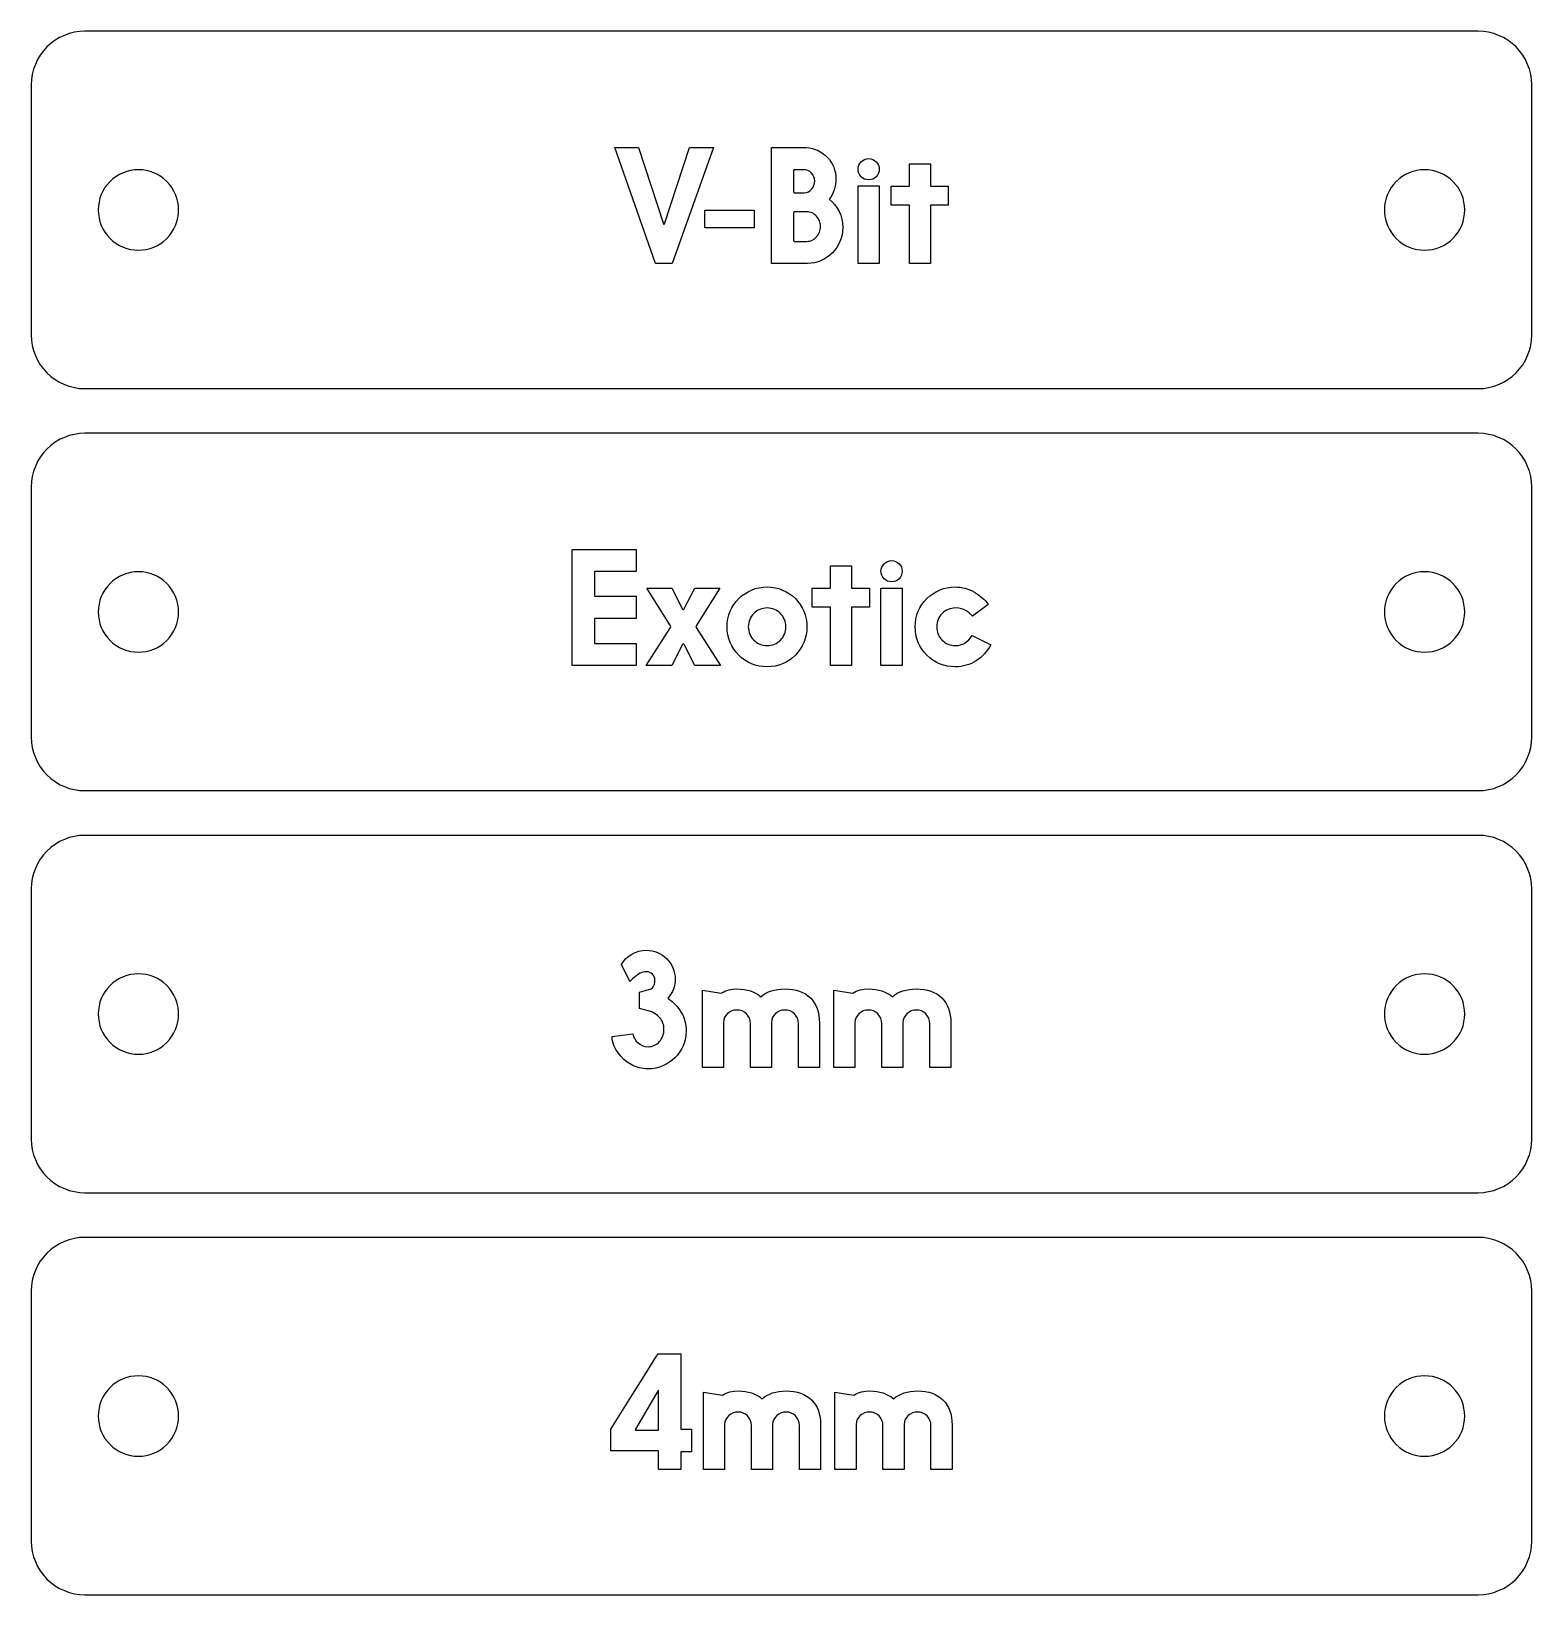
# Model space of a CAD drawing. Extents: x 333 to 535, y 49 to 451.
# Drawn here: x 451.2 to 535.2, y 206.1 to 293.6 of the extents above; entities that cross this region are included whole.
import ezdxf

# ---------------------------------------------------------------- set-up
doc = ezdxf.new("R2010")
doc.units = 0
doc.layers.get('0').update_dxf_attribs({"linetype": 'CONTINUOUS'})

msp = doc.modelspace()

# ---------------------------------------------------------------- linework, layer by layer
for points in [[(451.249, 290.558), (451.249, 276.558, 0.414214), (454.249, 273.558), (532.249, 273.558, 0.414214), (535.249, 276.558), (535.249, 290.558, 0.414214), (532.249, 293.558), (454.249, 293.558, 0.414214)], [(457.249, 285.808, 0.414214), (454.999, 283.558, 0.414214), (457.249, 281.308, 0.414214), (459.499, 283.558, 0.414214)], [(529.249, 285.808, 0.414214), (526.999, 283.558, 0.414214), (529.249, 281.308, 0.414214), (531.499, 283.558, 0.414214)], [(451.249, 268.058), (451.249, 254.058, 0.414214), (454.249, 251.058), (532.249, 251.058, 0.414214), (535.249, 254.058), (535.249, 268.058, 0.414214), (532.249, 271.058), (454.249, 271.058, 0.414214)], [(457.249, 263.308, 0.414214), (454.999, 261.058, 0.414214), (457.249, 258.808, 0.414214), (459.499, 261.058, 0.414214)], [(529.249, 263.308, 0.414214), (526.999, 261.058, 0.414214), (529.249, 258.808, 0.414214), (531.499, 261.058, 0.414214)], [(451.249, 245.558), (451.249, 231.558, 0.414214), (454.249, 228.558), (532.249, 228.558, 0.414214), (535.249, 231.558), (535.249, 245.558, 0.414214), (532.249, 248.558), (454.249, 248.558, 0.414214)], [(457.249, 240.808, 0.414214), (454.999, 238.558, 0.414214), (457.249, 236.308, 0.414214), (459.499, 238.558, 0.414214)], [(529.249, 240.808, 0.414214), (526.999, 238.558, 0.414214), (529.249, 236.308, 0.414214), (531.499, 238.558, 0.414214)], [(451.249, 223.058), (451.249, 209.058, 0.414214), (454.249, 206.058), (532.249, 206.058, 0.414214), (535.249, 209.058), (535.249, 223.058, 0.414214), (532.249, 226.058), (454.249, 226.058, 0.414214)], [(457.249, 218.308, 0.414214), (454.999, 216.058, 0.414214), (457.249, 213.808, 0.414214), (459.499, 216.058, 0.414214)], [(529.249, 218.308, 0.414214), (526.999, 216.058, 0.414214), (529.249, 213.808, 0.414214), (531.499, 216.058, 0.414214)]]:
    msp.add_lwpolyline(points, format="xyb", close=True)
for points in [[(489.449, 287.058), (487.135, 280.558), (486.19, 280.558), (483.911, 287.058), (485.237, 287.058), (486.641, 282.777), (486.649, 282.759), (486.654, 282.746), (486.667, 282.742), (486.684, 282.759), (486.693, 282.777), (488.105, 287.058)], [(492.69, 280.558), (492.69, 287.058), (494.553, 287.058), (494.631, 287.049), (494.81, 287.029), (494.98, 286.993), (495.143, 286.942), (495.299, 286.876), (495.445, 286.797), (495.581, 286.707), (495.707, 286.606), (495.823, 286.495), (495.928, 286.373), (496.02, 286.242), (496.101, 286.102), (496.17, 285.953), (496.225, 285.797), (496.264, 285.636), (496.287, 285.47), (496.295, 285.299), (496.289, 285.136), (496.27, 284.979), (496.239, 284.827), (496.196, 284.679), (496.141, 284.537), (496.078, 284.403), (496.005, 284.275), (495.923, 284.155), (496.087, 284.008), (496.234, 283.845), (496.362, 283.666), (496.473, 283.47), (496.562, 283.261), (496.626, 283.043), (496.664, 282.815), (496.677, 282.577), (496.667, 282.373), (496.638, 282.174), (496.589, 281.983), (496.521, 281.797), (496.436, 281.621), (496.338, 281.456), (496.226, 281.303), (496.1, 281.16), (495.962, 281.031), (495.812, 280.916), (495.65, 280.814), (495.476, 280.727), (495.293, 280.656), (495.103, 280.605), (494.905, 280.572), (494.701, 280.558)], [(497.535, 285.845), (497.546, 285.958), (497.578, 286.065), (497.632, 286.164), (497.708, 286.256), (497.8, 286.334), (497.901, 286.39), (498.012, 286.423), (498.133, 286.434), (498.246, 286.423), (498.353, 286.39), (498.452, 286.334), (498.544, 286.256), (498.622, 286.164), (498.678, 286.065), (498.711, 285.958), (498.722, 285.845), (498.711, 285.724), (498.678, 285.613), (498.622, 285.512), (498.544, 285.42), (498.452, 285.344), (498.353, 285.29), (498.246, 285.258), (498.133, 285.247), (498.012, 285.258), (497.901, 285.29), (497.8, 285.344), (497.708, 285.42), (497.632, 285.512), (497.578, 285.613), (497.546, 285.724)], [(500.412, 286.139), (501.591, 286.139), (501.591, 284.891), (502.587, 284.891), (502.587, 283.834), (501.591, 283.834), (501.591, 280.558), (500.412, 280.558), (500.412, 283.834), (499.389, 283.834), (499.389, 284.891), (500.412, 284.891)], [(495.108, 285.182), (495.097, 285.303), (495.062, 285.416), (495.006, 285.522), (494.926, 285.621), (494.829, 285.703), (494.72, 285.763), (494.599, 285.798), (494.467, 285.81), (493.981, 285.81), (493.959, 285.807), (493.942, 285.797), (493.933, 285.781), (493.929, 285.758), (493.929, 284.57), (493.933, 284.548), (493.942, 284.532), (493.959, 284.522), (493.981, 284.519), (494.519, 284.519), (494.643, 284.539), (494.755, 284.581), (494.855, 284.646), (494.943, 284.734), (495.015, 284.836), (495.067, 284.945), (495.098, 285.06)], [(497.535, 284.9), (498.713, 284.9), (498.713, 280.558), (497.535, 280.558)], [(491.711, 283.539), (491.711, 282.551), (488.963, 282.551), (488.963, 283.539)], [(494.657, 281.797), (494.738, 281.802), (494.817, 281.815), (494.892, 281.836), (494.965, 281.867), (495.098, 281.947), (495.212, 282.049), (495.305, 282.171), (495.377, 282.313), (495.403, 282.39), (495.422, 282.468), (495.434, 282.548), (495.437, 282.629), (495.434, 282.711), (495.422, 282.791), (495.403, 282.869), (495.377, 282.946), (495.305, 283.088), (495.212, 283.21), (495.158, 283.263), (495.098, 283.311), (495.034, 283.352), (494.965, 283.388), (494.892, 283.416), (494.817, 283.436), (494.738, 283.449), (494.657, 283.453), (493.981, 283.453), (493.959, 283.449), (493.942, 283.44), (493.933, 283.423), (493.929, 283.401), (493.929, 281.849), (493.933, 281.827), (493.942, 281.81), (493.959, 281.801), (493.981, 281.797)], [(482.775, 259.349), (482.779, 259.327), (482.788, 259.31), (482.805, 259.301), (482.827, 259.297), (485.107, 259.297), (485.107, 258.058), (481.536, 258.058), (481.536, 264.558), (485.107, 264.558), (485.107, 263.319), (482.827, 263.319), (482.805, 263.315), (482.788, 263.306), (482.779, 263.289), (482.775, 263.267), (482.775, 261.993), (482.779, 261.97), (482.788, 261.954), (482.805, 261.944), (482.827, 261.941), (485.107, 261.941), (485.107, 260.701), (482.827, 260.701), (482.805, 260.698), (482.788, 260.688), (482.779, 260.672), (482.775, 260.649)], [(495.992, 263.639), (497.171, 263.639), (497.171, 262.391), (498.167, 262.391), (498.167, 261.334), (497.171, 261.334), (497.171, 258.058), (495.992, 258.058), (495.992, 261.334), (494.969, 261.334), (494.969, 262.391), (495.992, 262.391)], [(498.817, 263.345), (498.828, 263.458), (498.861, 263.565), (498.915, 263.664), (498.991, 263.756), (499.082, 263.834), (499.183, 263.89), (499.295, 263.923), (499.415, 263.934), (499.529, 263.923), (499.635, 263.89), (499.735, 263.834), (499.827, 263.756), (499.905, 263.664), (499.96, 263.565), (499.994, 263.458), (500.005, 263.345), (499.994, 263.224), (499.96, 263.113), (499.905, 263.012), (499.827, 262.92), (499.735, 262.844), (499.635, 262.79), (499.529, 262.758), (499.415, 262.747), (499.295, 262.758), (499.183, 262.79), (499.082, 262.844), (498.991, 262.92), (498.915, 263.012), (498.861, 263.113), (498.828, 263.224)], [(489.83, 258.058), (488.4, 258.058), (487.793, 259.237), (487.774, 259.25), (487.75, 259.254), (487.724, 259.25), (487.715, 259.237), (487.109, 258.058), (485.679, 258.058), (487.031, 260.181), (487.048, 260.225), (487.031, 260.277), (485.705, 262.391), (487.109, 262.391), (487.715, 261.221), (487.728, 261.202), (487.75, 261.195), (487.767, 261.202), (487.785, 261.221), (488.391, 262.391), (489.795, 262.391), (488.478, 260.277), (488.465, 260.255), (488.461, 260.225), (488.465, 260.201), (488.478, 260.181)], [(490.203, 260.233), (490.214, 260.46), (490.246, 260.68), (490.3, 260.893), (490.376, 261.1), (490.471, 261.297), (490.583, 261.481), (490.712, 261.652), (490.857, 261.811), (491.017, 261.954), (491.19, 262.082), (491.375, 262.193), (491.572, 262.287), (491.779, 262.363), (491.995, 262.417), (492.217, 262.45), (492.447, 262.461), (492.674, 262.45), (492.894, 262.417), (493.107, 262.363), (493.314, 262.287), (493.511, 262.193), (493.695, 262.082), (493.866, 261.954), (494.025, 261.811), (494.168, 261.652), (494.296, 261.481), (494.407, 261.297), (494.501, 261.1), (494.577, 260.893), (494.631, 260.68), (494.664, 260.46), (494.675, 260.233), (494.664, 260.003), (494.631, 259.781), (494.577, 259.565), (494.501, 259.358), (494.407, 259.161), (494.296, 258.976), (494.168, 258.803), (494.025, 258.643), (493.866, 258.498), (493.695, 258.369), (493.511, 258.257), (493.314, 258.162), (493.107, 258.086), (492.894, 258.032), (492.674, 258), (492.447, 257.989), (492.217, 258), (491.995, 258.032), (491.779, 258.086), (491.572, 258.162), (491.375, 258.257), (491.19, 258.369), (491.017, 258.498), (490.857, 258.643), (490.712, 258.803), (490.583, 258.976), (490.471, 259.161), (490.376, 259.358), (490.3, 259.565), (490.246, 259.781), (490.214, 260.003)], [(498.817, 262.4), (499.996, 262.4), (499.996, 258.058), (498.817, 258.058)], [(502.977, 262.461), (503.12, 262.456), (503.26, 262.441), (503.399, 262.417), (503.536, 262.383), (503.671, 262.34), (503.801, 262.291), (503.926, 262.234), (504.048, 262.17), (504.276, 262.025), (504.485, 261.858), (504.581, 261.768), (504.667, 261.675), (504.745, 261.58), (504.815, 261.481), (503.939, 260.831), (503.775, 260.983), (503.683, 261.061), (503.58, 261.13), (503.463, 261.19), (503.328, 261.239), (503.173, 261.271), (502.995, 261.282), (502.884, 261.277), (502.778, 261.261), (502.676, 261.236), (502.579, 261.2), (502.486, 261.155), (502.4, 261.102), (502.319, 261.042), (502.245, 260.974), (502.177, 260.9), (502.117, 260.819), (502.065, 260.733), (502.02, 260.641), (501.984, 260.544), (501.958, 260.443), (501.942, 260.34), (501.937, 260.233), (501.942, 260.123), (501.958, 260.017), (501.984, 259.915), (502.02, 259.817), (502.065, 259.725), (502.117, 259.639), (502.177, 259.558), (502.245, 259.484), (502.319, 259.416), (502.4, 259.356), (502.486, 259.303), (502.579, 259.258), (502.676, 259.222), (502.778, 259.197), (502.884, 259.181), (502.995, 259.176), (503.141, 259.185), (503.276, 259.212), (503.401, 259.256), (503.515, 259.319), (503.622, 259.399), (503.727, 259.496), (503.83, 259.609), (503.931, 259.739), (504.962, 259.219), (504.887, 259.086), (504.804, 258.959), (504.714, 258.838), (504.616, 258.724), (504.511, 258.616), (504.399, 258.515), (504.279, 258.42), (504.152, 258.331), (504.019, 258.251), (503.882, 258.181), (503.741, 258.122), (503.596, 258.074), (503.447, 258.037), (503.294, 258.01), (503.138, 257.994), (502.977, 257.989), (502.747, 258), (502.524, 258.032), (502.309, 258.086), (502.102, 258.162), (501.905, 258.257), (501.72, 258.369), (501.547, 258.498), (501.387, 258.643), (501.242, 258.803), (501.113, 258.976), (501.001, 259.161), (500.906, 259.358), (500.83, 259.565), (500.776, 259.781), (500.743, 260.003), (500.733, 260.233), (500.743, 260.46), (500.776, 260.68), (500.83, 260.893), (500.906, 261.1), (501.001, 261.297), (501.113, 261.481), (501.242, 261.652), (501.387, 261.811), (501.547, 261.954), (501.72, 262.082), (501.905, 262.193), (502.102, 262.287), (502.309, 262.363), (502.524, 262.417), (502.747, 262.45)], [(491.39, 260.233), (491.395, 260.123), (491.411, 260.017), (491.436, 259.915), (491.472, 259.817), (491.517, 259.725), (491.57, 259.639), (491.63, 259.558), (491.698, 259.484), (491.772, 259.416), (491.853, 259.356), (491.939, 259.303), (492.031, 259.258), (492.129, 259.222), (492.231, 259.197), (492.337, 259.181), (492.447, 259.176), (492.554, 259.181), (492.658, 259.197), (492.758, 259.222), (492.855, 259.258), (492.947, 259.303), (493.033, 259.356), (493.114, 259.416), (493.188, 259.484), (493.256, 259.558), (493.316, 259.639), (493.369, 259.725), (493.414, 259.817), (493.45, 259.915), (493.475, 260.017), (493.491, 260.123), (493.496, 260.233), (493.491, 260.34), (493.475, 260.443), (493.45, 260.544), (493.414, 260.641), (493.369, 260.733), (493.316, 260.819), (493.256, 260.9), (493.188, 260.974), (493.114, 261.042), (493.033, 261.102), (492.947, 261.155), (492.855, 261.2), (492.758, 261.236), (492.658, 261.261), (492.554, 261.277), (492.447, 261.282), (492.337, 261.277), (492.231, 261.261), (492.129, 261.236), (492.031, 261.2), (491.939, 261.155), (491.853, 261.102), (491.772, 261.042), (491.698, 260.974), (491.63, 260.9), (491.57, 260.819), (491.517, 260.733), (491.472, 260.641), (491.436, 260.544), (491.411, 260.443), (491.395, 260.34)], [(484.288, 241.33), (484.405, 241.503), (484.541, 241.657), (484.696, 241.793), (484.868, 241.911), (485.056, 242.005), (485.254, 242.073), (485.463, 242.114), (485.683, 242.127), (485.846, 242.119), (486.004, 242.096), (486.158, 242.057), (486.307, 242.002), (486.45, 241.933), (486.583, 241.852), (486.708, 241.76), (486.823, 241.655), (486.927, 241.54), (487.02, 241.416), (487.101, 241.282), (487.169, 241.139), (487.224, 240.989), (487.264, 240.834), (487.287, 240.673), (487.295, 240.507), (487.289, 240.362), (487.27, 240.221), (487.239, 240.084), (487.195, 239.952), (487.141, 239.825), (487.077, 239.705), (487.004, 239.591), (486.922, 239.484), (486.888, 239.441), (486.896, 239.419), (486.922, 239.406), (487.03, 239.332), (487.133, 239.252), (487.23, 239.166), (487.322, 239.075), (487.409, 238.977), (487.49, 238.875), (487.566, 238.766), (487.637, 238.652), (487.701, 238.533), (487.757, 238.411), (487.804, 238.286), (487.842, 238.158), (487.872, 238.026), (487.893, 237.892), (487.906, 237.753), (487.91, 237.612), (487.9, 237.395), (487.868, 237.184), (487.815, 236.981), (487.741, 236.784), (487.65, 236.598), (487.543, 236.424), (487.422, 236.262), (487.286, 236.113), (487.137, 235.977), (486.975, 235.856), (486.801, 235.749), (486.615, 235.658), (486.418, 235.584), (486.215, 235.531), (486.004, 235.499), (485.787, 235.489), (485.656, 235.493), (485.529, 235.504), (485.404, 235.523), (485.282, 235.55), (485.163, 235.585), (485.048, 235.628), (484.935, 235.678), (484.825, 235.736), (484.617, 235.869), (484.426, 236.021), (484.253, 236.191), (484.097, 236.381), (483.975, 236.577), (483.867, 236.802), (483.824, 236.922), (483.793, 237.045), (483.774, 237.171), (483.768, 237.3), (484.92, 237.456), (484.966, 237.306), (485.032, 237.17), (485.119, 237.047), (485.228, 236.936), (485.353, 236.845), (485.489, 236.78), (485.637, 236.741), (485.796, 236.728), (485.885, 236.733), (485.972, 236.748), (486.056, 236.772), (486.138, 236.806), (486.215, 236.848), (486.288, 236.897), (486.354, 236.952), (486.415, 237.014), (486.471, 237.082), (486.52, 237.156), (486.564, 237.236), (486.602, 237.322), (486.632, 237.412), (486.654, 237.505), (486.667, 237.6), (486.671, 237.699), (486.667, 237.792), (486.656, 237.882), (486.637, 237.969), (486.611, 238.052), (486.578, 238.131), (486.537, 238.207), (486.489, 238.28), (486.433, 238.349), (486.308, 238.472), (486.172, 238.574), (486.024, 238.654), (485.865, 238.713), (485.293, 238.869), (485.293, 239.779), (485.822, 239.926), (485.899, 239.952), (485.967, 239.987), (486.025, 240.03), (486.073, 240.082), (486.111, 240.147), (486.138, 240.229), (486.154, 240.329), (486.16, 240.446), (486.151, 240.542), (486.126, 240.63), (486.084, 240.711), (486.025, 240.784), (485.954, 240.845), (485.875, 240.888), (485.787, 240.914), (485.692, 240.923), (485.602, 240.917), (485.514, 240.901), (485.428, 240.874), (485.345, 240.836), (485.189, 240.745), (485.05, 240.645), (484.901, 240.518), (484.764, 240.377)], [(488.82, 239.891), (489.878, 239.727), (489.975, 239.787), (490.078, 239.837), (490.186, 239.878), (490.298, 239.909), (490.527, 239.948), (490.753, 239.961), (490.96, 239.954), (491.155, 239.933), (491.339, 239.897), (491.511, 239.848), (491.673, 239.786), (491.824, 239.712), (491.966, 239.625), (492.096, 239.527), (492.229, 239.629), (492.372, 239.717), (492.525, 239.791), (492.688, 239.852), (492.861, 239.9), (493.044, 239.934), (493.237, 239.954), (493.44, 239.961), (493.663, 239.953), (493.873, 239.93), (494.071, 239.891), (494.255, 239.836), (494.427, 239.766), (494.586, 239.68), (494.732, 239.579), (494.865, 239.462), (494.984, 239.331), (495.087, 239.187), (495.174, 239.029), (495.246, 238.859), (495.301, 238.675), (495.341, 238.478), (495.364, 238.268), (495.372, 238.045), (495.372, 235.558), (494.194, 235.558), (494.194, 238.028), (494.18, 238.178), (494.138, 238.317), (494.069, 238.445), (493.973, 238.561), (493.856, 238.658), (493.729, 238.727), (493.59, 238.768), (493.44, 238.782), (493.293, 238.77), (493.158, 238.732), (493.033, 238.67), (492.92, 238.583), (492.824, 238.476), (492.753, 238.357), (492.707, 238.225), (492.686, 238.08), (492.686, 235.558), (491.507, 235.558), (491.507, 238.028), (491.493, 238.178), (491.452, 238.317), (491.383, 238.445), (491.286, 238.561), (491.17, 238.658), (491.042, 238.727), (490.903, 238.768), (490.753, 238.782), (490.607, 238.77), (490.471, 238.732), (490.347, 238.67), (490.233, 238.583), (490.137, 238.476), (490.066, 238.357), (490.02, 238.225), (489.999, 238.08), (489.999, 235.558), (488.82, 235.558)], [(496.178, 239.891), (497.236, 239.727), (497.333, 239.787), (497.436, 239.837), (497.544, 239.878), (497.656, 239.909), (497.885, 239.948), (498.111, 239.961), (498.318, 239.954), (498.513, 239.933), (498.697, 239.897), (498.869, 239.848), (499.031, 239.786), (499.182, 239.712), (499.324, 239.625), (499.454, 239.527), (499.587, 239.629), (499.73, 239.717), (499.883, 239.791), (500.046, 239.852), (500.219, 239.9), (500.402, 239.934), (500.595, 239.954), (500.798, 239.961), (501.021, 239.953), (501.231, 239.93), (501.429, 239.891), (501.613, 239.836), (501.785, 239.766), (501.944, 239.68), (502.09, 239.579), (502.223, 239.462), (502.342, 239.331), (502.445, 239.187), (502.532, 239.029), (502.604, 238.859), (502.659, 238.675), (502.699, 238.478), (502.722, 238.268), (502.73, 238.045), (502.73, 235.558), (501.552, 235.558), (501.552, 238.028), (501.538, 238.178), (501.496, 238.317), (501.427, 238.445), (501.331, 238.561), (501.214, 238.658), (501.087, 238.727), (500.948, 238.768), (500.798, 238.782), (500.651, 238.77), (500.516, 238.732), (500.391, 238.67), (500.278, 238.583), (500.182, 238.476), (500.111, 238.357), (500.065, 238.225), (500.044, 238.08), (500.044, 235.558), (498.865, 235.558), (498.865, 238.028), (498.851, 238.178), (498.81, 238.317), (498.741, 238.445), (498.644, 238.561), (498.528, 238.658), (498.4, 238.727), (498.261, 238.768), (498.111, 238.782), (497.965, 238.77), (497.829, 238.732), (497.705, 238.67), (497.591, 238.583), (497.495, 238.476), (497.424, 238.357), (497.378, 238.225), (497.357, 238.08), (497.357, 235.558), (496.178, 235.558)], [(483.703, 215.329), (485.003, 217.409), (485.484, 218.18), (485.908, 218.86), (486.216, 219.346), (486.346, 219.549), (487.611, 219.549), (487.611, 215.32), (488.218, 215.32), (488.218, 214.063), (487.611, 214.063), (487.611, 213.058), (486.372, 213.058), (486.372, 214.055), (486.369, 214.077), (486.359, 214.094), (486.343, 214.103), (486.32, 214.107), (483.703, 214.107)], [(485.072, 215.32), (485.063, 215.294), (485.07, 215.268), (485.089, 215.259), (486.32, 215.259), (486.343, 215.263), (486.359, 215.272), (486.369, 215.289), (486.372, 215.311), (486.372, 216.581), (486.372, 217.235), (486.368, 217.478), (486.363, 217.513), (486.337, 217.495)], [(488.885, 217.391), (489.943, 217.227), (490.04, 217.287), (490.143, 217.337), (490.251, 217.378), (490.363, 217.409), (490.592, 217.448), (490.818, 217.461), (491.025, 217.454), (491.22, 217.433), (491.404, 217.397), (491.576, 217.348), (491.738, 217.286), (491.889, 217.212), (492.031, 217.125), (492.161, 217.027), (492.294, 217.129), (492.437, 217.217), (492.59, 217.291), (492.753, 217.352), (492.926, 217.4), (493.109, 217.434), (493.302, 217.454), (493.505, 217.461), (493.728, 217.453), (493.938, 217.43), (494.136, 217.391), (494.32, 217.336), (494.492, 217.266), (494.651, 217.18), (494.797, 217.079), (494.93, 216.962), (495.049, 216.831), (495.152, 216.687), (495.239, 216.529), (495.311, 216.359), (495.366, 216.175), (495.406, 215.978), (495.429, 215.768), (495.437, 215.545), (495.437, 213.058), (494.259, 213.058), (494.259, 215.528), (494.245, 215.678), (494.203, 215.817), (494.134, 215.945), (494.038, 216.061), (493.921, 216.158), (493.794, 216.227), (493.655, 216.268), (493.505, 216.282), (493.358, 216.27), (493.223, 216.232), (493.098, 216.17), (492.985, 216.083), (492.889, 215.976), (492.818, 215.857), (492.772, 215.725), (492.751, 215.58), (492.751, 213.058), (491.572, 213.058), (491.572, 215.528), (491.558, 215.678), (491.517, 215.817), (491.448, 215.945), (491.351, 216.061), (491.235, 216.158), (491.107, 216.227), (490.968, 216.268), (490.818, 216.282), (490.672, 216.27), (490.536, 216.232), (490.412, 216.17), (490.298, 216.083), (490.202, 215.976), (490.131, 215.857), (490.085, 215.725), (490.064, 215.58), (490.064, 213.058), (488.885, 213.058)], [(496.243, 217.391), (497.301, 217.227), (497.398, 217.287), (497.501, 217.337), (497.609, 217.378), (497.721, 217.409), (497.95, 217.448), (498.176, 217.461), (498.383, 217.454), (498.578, 217.433), (498.762, 217.397), (498.934, 217.348), (499.096, 217.286), (499.247, 217.212), (499.389, 217.125), (499.519, 217.027), (499.652, 217.129), (499.795, 217.217), (499.948, 217.291), (500.111, 217.352), (500.284, 217.4), (500.467, 217.434), (500.66, 217.454), (500.863, 217.461), (501.086, 217.453), (501.296, 217.43), (501.494, 217.391), (501.678, 217.336), (501.85, 217.266), (502.009, 217.18), (502.155, 217.079), (502.288, 216.962), (502.407, 216.831), (502.51, 216.687), (502.597, 216.529), (502.669, 216.359), (502.724, 216.175), (502.764, 215.978), (502.787, 215.768), (502.795, 215.545), (502.795, 213.058), (501.617, 213.058), (501.617, 215.528), (501.603, 215.678), (501.561, 215.817), (501.492, 215.945), (501.396, 216.061), (501.279, 216.158), (501.152, 216.227), (501.013, 216.268), (500.863, 216.282), (500.716, 216.27), (500.581, 216.232), (500.456, 216.17), (500.343, 216.083), (500.247, 215.976), (500.176, 215.857), (500.13, 215.725), (500.109, 215.58), (500.109, 213.058), (498.93, 213.058), (498.93, 215.528), (498.916, 215.678), (498.875, 215.817), (498.806, 215.945), (498.709, 216.061), (498.593, 216.158), (498.465, 216.227), (498.326, 216.268), (498.176, 216.282), (498.03, 216.27), (497.894, 216.232), (497.77, 216.17), (497.656, 216.083), (497.56, 215.976), (497.489, 215.857), (497.443, 215.725), (497.422, 215.58), (497.422, 213.058), (496.243, 213.058)]]:
    msp.add_lwpolyline(points, close=True)

doc.saveas('drawing.dxf')
